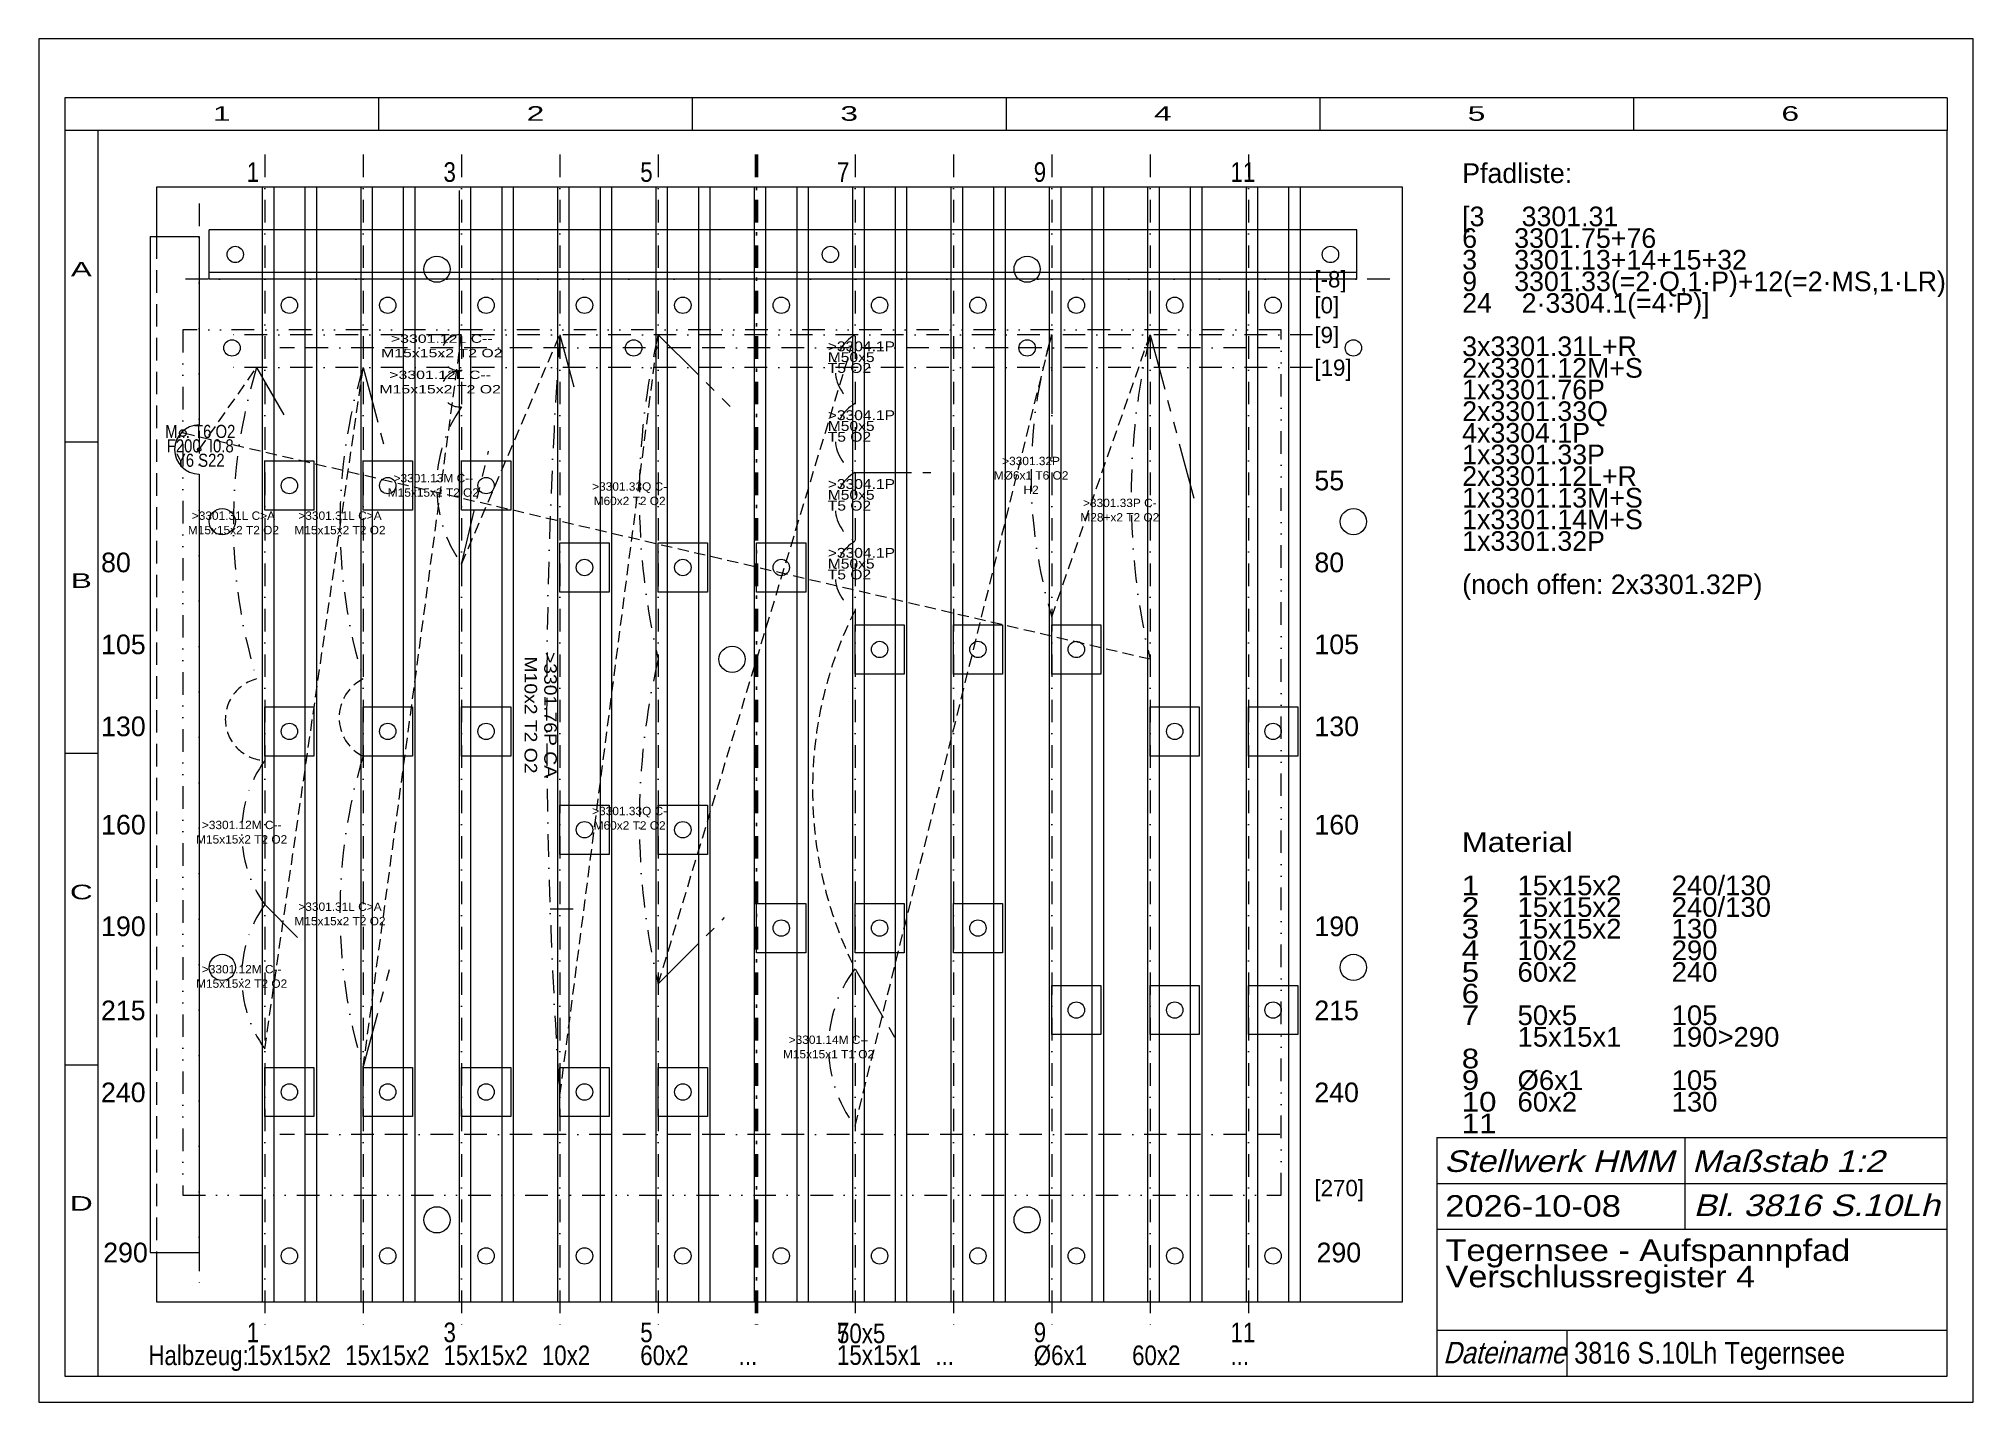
# Model space of a CAD drawing. Extents: x 2 to 592, y 2 to 418.
import ezdxf
from ezdxf.enums import TextEntityAlignment as Align

# ---------------------------------------------------------------- set-up
doc = ezdxf.new("R2010")
doc.units = 0
doc.header["$LTSCALE"] = 13.761353
for name, pattern in [('BORDER', [1.75, 0.5, -0.25, 0.5, -0.25, 0, -0.25]), ('DASHDOT', [1, 0.5, -0.25, 0, -0.25]), ('DASHED', [0.75, 0.5, -0.25]), ('DIVIDE', [1.25, 0.5, -0.25, 0, -0.25, 0, -0.25]), ('HIDDEN', [0.375, 0.25, -0.125]), ('PHANTOM', [2.5, 1.25, -0.25, 0.25, -0.25, 0.25, -0.25])]:
    doc.linetypes.add(name, pattern=pattern)
for name, color, linetype, lineweight in [('3816_10L', 30, 'CONTINUOUS', 13), ('BESCHRIFTUNG', 7, 'CONTINUOUS', 25), ('FRÄSPFADE', 30, 'CONTINUOUS', 0), ('KONSTRUKTION', 7, 'CONTINUOUS', 0), ('MITTELLINIEN', 5, 'DASHDOT', 13), ('STANDARD', 7, 'CONTINUOUS', 0)]:
    doc.layers.add(name, color=color, linetype=linetype, lineweight=lineweight)
doc.styles.add('Arial', font='arial.ttf')

msp = doc.modelspace()

# ---------------------------------------------------------------- linework, layer by layer
at = {"layer": '3816_10L', "linetype": 'HIDDEN'}
for p, q in [((100.95, 104.1), (130.95, 327.67)), ((130.95, 257.67), (160.95, 327.67)), ((160.95, 95.67), (190.95, 327.67)), ((190.95, 129.67), (250.95, 327.67)), ((250.95, 86.29), (310.95, 327.67)), ((310.95, 241.67), (340.95, 327.67)), ((50.95, 292.67), (68.45, 317.67)), ((70.95, 109.82), (100.95, 317.67)), ((340.95, 228.67), (45.95, 297.67))]:
    msp.add_line(p, q, dxfattribs=at)
at = {"layer": '3816_10L', "linetype": 'PHANTOM'}
for p, q in [((160.95, 327.67), (165.21, 311.77)), ((190.95, 327.67), (213.34, 305.27)), ((310.95, 327.67), (310.95, 289.99)), ((340.95, 327.67), (354.38, 277.54)), ((68.45, 317.67), (76.78, 303.23)), ((100.95, 317.67), (107.46, 293.35)), ((130.95, 257.67), (139.2, 292.14)), ((250.95, 285.67), (274.04, 285.67)), ((70.95, 153.82), (80.92, 143.84)), ((157.96, 152.53), (165.02, 152.53)), ((190.95, 129.67), (211.17, 149.89)), ((100.95, 104.1), (109.03, 134.28)), ((250.95, 134.29), (263.18, 113.1))]:
    msp.add_line(p, q, dxfattribs=at)
for centre, radius in [((45.95, 297.67), 1), ((50.95, 292.67), 0.5)]:
    msp.add_circle(centre, radius, dxfattribs=at)
at = {"layer": '3816_10L', "linetype": 'DASHDOT'}
for centre, radius, start, end in [((130.45, 322.17), 5.52, 84.80557, 275.19443), ((1825.52, 211.67), 1668.61, 176.01363, 183.98637), ((400.51, 278.17), 215.33, 166.70977, 193.29023), ((257.05, 317.17), 12.15, 120.17154, 239.82846), ((454.67, 284.67), 150.01, 163.34319, 196.65681), ((550.51, 278.17), 215.33, 166.70977, 193.29023), ((224.66, 270.17), 163.28, 163.08708, 196.91292), ((257.16, 270.17), 163.28, 163.08708, 196.91292), ((130.45, 311.17), 5.52, 84.80557, 275.19443), ((165.09, 281.67), 41.73, 144.89551, 215.10449), ((257.05, 296.17), 12.15, 120.17154, 239.82846), ((257.05, 275.17), 12.15, 120.17154, 239.82846), ((257.05, 254.17), 12.15, 120.17154, 239.82846), ((400.51, 179.17), 215.33, 166.70977, 193.29023), ((101.73, 175.82), 37.84, 144.44975, 215.55025), ((257.16, 151.6), 163.28, 163.08708, 196.91292), ((101.73, 131.82), 37.84, 144.44975, 215.55025), ((282.56, 110.29), 39.69, 142.79175, 217.20825)]:
    msp.add_arc(centre, radius, start, end, dxfattribs=at)
at = {"layer": '3816_10L', "linetype": 'HIDDEN'}
for centre, radius, start, end in [((359.82, 188.98), 121.83, 153.32789, 206.67211), ((71.54, 210.43), 12.62, 104.19125, 267.29899), ((106.76, 210.88), 13.14, 116.26922, 243.73078)]:
    msp.add_arc(centre, radius, start, end, dxfattribs=at)
at = {"layer": 'FRÄSPFADE', "linetype": 'DIVIDE', "lineweight": 20}
for p, q in [((380.95, 329.17), (45.95, 329.17)), ((45.95, 329.17), (45.95, 65.17)), ((380.95, 65.17), (380.95, 329.17)), ((45.95, 65.17), (380.95, 65.17))]:
    msp.add_line(p, q, dxfattribs=at)
at = {"layer": 'KONSTRUKTION', "color": 8}
for p, q in [((417.95, 372.67), (37.95, 372.67)), ((37.95, 372.67), (37.95, 357.67)), ((70.2, 372.67), (70.2, 32.67)), ((73.7, 372.67), (73.7, 32.67)), ((83.2, 372.67), (83.2, 32.67)), ((86.7, 372.67), (86.7, 32.67)), ((100.2, 372.67), (100.2, 32.67)), ((103.7, 372.67), (103.7, 32.67)), ((113.2, 372.67), (113.2, 32.67)), ((116.7, 372.67), (116.7, 32.67)), ((133.7, 372.67), (133.7, 32.67)), ((143.2, 372.67), (143.2, 32.67)), ((146.7, 372.67), (146.7, 32.67)), ((160.2, 372.67), (160.2, 32.67)), ((163.7, 372.67), (163.7, 32.67)), ((173.2, 372.67), (173.2, 32.67)), ((176.7, 372.67), (176.7, 32.67)), ((190.2, 372.67), (190.2, 32.67)), ((193.7, 372.67), (193.7, 32.67)), ((203.2, 372.67), (203.2, 32.67)), ((206.7, 372.67), (206.7, 32.67)), ((220.2, 372.67), (220.2, 32.67)), ((223.7, 372.67), (223.7, 32.67)), ((233.2, 372.67), (233.2, 32.67)), ((236.7, 372.67), (236.7, 32.67)), ((250.2, 372.67), (250.2, 32.67)), ((253.7, 372.67), (253.7, 32.67)), ((263.2, 372.67), (263.2, 32.67)), ((266.7, 372.67), (266.7, 32.67)), ((280.2, 372.67), (280.2, 32.67)), ((283.7, 372.67), (283.7, 32.67)), ((293.2, 372.67), (293.2, 32.67)), ((296.7, 372.67), (296.7, 32.67)), ((310.2, 372.67), (310.2, 32.67)), ((313.7, 372.67), (313.7, 32.67)), ((323.2, 372.67), (323.2, 32.67)), ((326.7, 372.67), (326.7, 32.67)), ((340.2, 372.67), (340.2, 32.67)), ((343.7, 372.67), (343.7, 32.67)), ((353.2, 372.67), (353.2, 32.67)), ((356.7, 372.67), (356.7, 32.67)), ((370.2, 372.67), (370.2, 32.67)), ((373.7, 372.67), (373.7, 32.67)), ((383.2, 372.67), (383.2, 32.67)), ((386.7, 372.67), (386.7, 32.67)), ((417.95, 32.67), (417.95, 372.67)), ((130.2, 371.67), (130.2, 32.67)), ((35.95, 357.67), (35.95, 47.67)), ((35.95, 357.67), (50.95, 357.67)), ((50.95, 357.67), (50.95, 300.17)), ((403.95, 359.67), (53.95, 359.67)), ((53.95, 344.67), (53.95, 359.67)), ((403.95, 344.67), (403.95, 359.67)), ((403.95, 346.67), (53.95, 346.67)), ((403.95, 344.67), (53.95, 344.67)), ((50.95, 285.17), (50.95, 47.67)), ((35.95, 47.67), (50.95, 47.67)), ((37.95, 47.67), (37.95, 32.67)), ((37.95, 32.67), (417.95, 32.67))]:
    msp.add_line(p, q, dxfattribs=at)
at = {"layer": 'KONSTRUKTION', "color": 8, "linetype": 'DASHED'}
msp.add_line((37.95, 357.67), (37.95, 47.67), dxfattribs=at)
at = {"layer": 'KONSTRUKTION', "color": 8, "linetype": 'BORDER'}
for p, q in [((380.5, 323.67), (75.5, 323.67)), ((380.5, 83.67), (75.5, 83.67))]:
    msp.add_line(p, q, dxfattribs=at)
at = {"layer": 'KONSTRUKTION', "color": 252}
for p, q in [((70.95, 289.17), (85.95, 289.17)), ((70.95, 274.17), (70.95, 289.17)), ((85.95, 289.17), (85.95, 274.17)), ((100.95, 274.17), (100.95, 289.17)), ((100.95, 289.17), (115.95, 289.17)), ((115.95, 289.17), (115.95, 274.17)), ((130.95, 274.17), (130.95, 289.17)), ((130.95, 289.17), (145.95, 289.17)), ((145.95, 289.17), (145.95, 274.17)), ((85.95, 274.17), (70.95, 274.17)), ((115.95, 274.17), (100.95, 274.17)), ((145.95, 274.17), (130.95, 274.17)), ((160.95, 249.17), (160.95, 264.17)), ((160.95, 264.17), (175.95, 264.17)), ((175.95, 264.17), (175.95, 249.17)), ((190.95, 249.17), (190.95, 264.17)), ((190.95, 264.17), (205.95, 264.17)), ((205.95, 264.17), (205.95, 249.17)), ((220.95, 264.17), (235.95, 264.17)), ((220.95, 249.17), (220.95, 264.17)), ((235.95, 264.17), (235.95, 249.17)), ((175.95, 249.17), (160.95, 249.17)), ((205.95, 249.17), (190.95, 249.17)), ((235.95, 249.17), (220.95, 249.17)), ((250.95, 224.17), (250.95, 239.17)), ((250.95, 239.17), (265.95, 239.17)), ((265.95, 239.17), (265.95, 224.17)), ((280.95, 224.17), (280.95, 239.17)), ((280.95, 239.17), (295.95, 239.17)), ((295.95, 239.17), (295.95, 224.17)), ((310.95, 239.17), (325.95, 239.17)), ((310.95, 224.17), (310.95, 239.17)), ((325.95, 239.17), (325.95, 224.17)), ((265.95, 224.17), (250.95, 224.17)), ((295.95, 224.17), (280.95, 224.17)), ((325.95, 224.17), (310.95, 224.17)), ((70.95, 199.17), (70.95, 214.17)), ((70.95, 214.17), (85.95, 214.17)), ((85.95, 214.17), (85.95, 199.17)), ((100.95, 199.17), (100.95, 214.17)), ((100.95, 214.17), (115.95, 214.17)), ((115.95, 214.17), (115.95, 199.17)), ((130.95, 214.17), (145.95, 214.17)), ((130.95, 199.17), (130.95, 214.17)), ((145.95, 214.17), (145.95, 199.17)), ((340.95, 199.17), (340.95, 214.17)), ((340.95, 214.17), (355.95, 214.17)), ((355.95, 214.17), (355.95, 199.17)), ((370.95, 199.17), (370.95, 214.17)), ((370.95, 214.17), (385.95, 214.17)), ((385.95, 214.17), (385.95, 199.17)), ((85.95, 199.17), (70.95, 199.17)), ((115.95, 199.17), (100.95, 199.17)), ((145.95, 199.17), (130.95, 199.17)), ((355.95, 199.17), (340.95, 199.17)), ((385.95, 199.17), (370.95, 199.17)), ((160.95, 169.17), (160.95, 184.17)), ((160.95, 184.17), (175.95, 184.17)), ((175.95, 184.17), (175.95, 169.17)), ((190.95, 169.17), (190.95, 184.17)), ((190.95, 184.17), (205.95, 184.17)), ((205.95, 184.17), (205.95, 169.17)), ((175.95, 169.17), (160.95, 169.17)), ((205.95, 169.17), (190.95, 169.17)), ((220.95, 139.17), (220.95, 154.17)), ((220.95, 154.17), (235.95, 154.17)), ((235.95, 154.17), (235.95, 139.17)), ((250.95, 139.17), (250.95, 154.17)), ((250.95, 154.17), (265.95, 154.17)), ((265.95, 154.17), (265.95, 139.17)), ((280.95, 154.17), (295.95, 154.17)), ((280.95, 139.17), (280.95, 154.17)), ((295.95, 154.17), (295.95, 139.17)), ((235.95, 139.17), (220.95, 139.17)), ((265.95, 139.17), (250.95, 139.17)), ((295.95, 139.17), (280.95, 139.17)), ((310.95, 114.17), (310.95, 129.17)), ((310.95, 129.17), (325.95, 129.17)), ((325.95, 129.17), (325.95, 114.17)), ((340.95, 114.17), (340.95, 129.17)), ((340.95, 129.17), (355.95, 129.17)), ((355.95, 129.17), (355.95, 114.17)), ((370.95, 129.17), (385.95, 129.17)), ((370.95, 114.17), (370.95, 129.17)), ((385.95, 129.17), (385.95, 114.17)), ((325.95, 114.17), (310.95, 114.17)), ((355.95, 114.17), (340.95, 114.17)), ((385.95, 114.17), (370.95, 114.17)), ((70.95, 89.17), (70.95, 104.17)), ((70.95, 104.17), (85.95, 104.17)), ((85.95, 104.17), (85.95, 89.17)), ((100.95, 89.17), (100.95, 104.17)), ((100.95, 104.17), (115.95, 104.17)), ((115.95, 104.17), (115.95, 89.17)), ((130.95, 104.17), (145.95, 104.17)), ((130.95, 89.17), (130.95, 104.17)), ((145.95, 104.17), (145.95, 89.17)), ((160.95, 89.17), (160.95, 104.17)), ((160.95, 104.17), (175.95, 104.17)), ((175.95, 104.17), (175.95, 89.17)), ((190.95, 89.17), (190.95, 104.17)), ((190.95, 104.17), (205.95, 104.17)), ((205.95, 104.17), (205.95, 89.17)), ((85.95, 89.17), (70.95, 89.17)), ((115.95, 89.17), (100.95, 89.17)), ((145.95, 89.17), (130.95, 89.17)), ((175.95, 89.17), (160.95, 89.17)), ((205.95, 89.17), (190.95, 89.17))]:
    msp.add_line(p, q, dxfattribs=at)
at = {"layer": 'KONSTRUKTION', "color": 8}
for centre, radius in [((61.95, 352.17), 2.5), ((243.45, 352.17), 2.5), ((395.95, 352.17), 2.5), ((123.45, 347.67), 4), ((303.45, 347.67), 4), ((78.45, 336.67), 2.5), ((78.45, 336.67), 2.5), ((108.45, 336.67), 2.5), ((108.45, 336.67), 2.5), ((138.45, 336.67), 2.5), ((138.45, 336.67), 2.5), ((168.45, 336.67), 2.5), ((168.45, 336.67), 2.5), ((198.45, 336.67), 2.5), ((198.45, 336.67), 2.5), ((228.45, 336.67), 2.5), ((228.45, 336.67), 2.5), ((258.45, 336.67), 2.5), ((258.45, 336.67), 2.5), ((288.45, 336.67), 2.5), ((288.45, 336.67), 2.5), ((318.45, 336.67), 2.5), ((318.45, 336.67), 2.5), ((348.45, 336.67), 2.5), ((348.45, 336.67), 2.5), ((378.45, 336.67), 2.5), ((378.45, 336.67), 2.5), ((60.95, 323.67), 2.5), ((183.45, 323.67), 2.5), ((303.45, 323.67), 2.5), ((402.95, 323.67), 2.5), ((78.45, 281.67), 2.5), ((78.45, 281.67), 2.5), ((108.45, 281.67), 2.5), ((108.45, 281.67), 2.5), ((138.45, 281.67), 2.5), ((138.45, 281.67), 2.5), ((57.97, 270.67), 4), ((402.95, 270.67), 4), ((168.45, 256.67), 2.5), ((168.45, 256.67), 2.5), ((198.45, 256.67), 2.5), ((198.45, 256.67), 2.5), ((228.45, 256.67), 2.5), ((228.45, 256.67), 2.5), ((213.45, 228.67), 4), ((258.45, 231.67), 2.5), ((258.45, 231.67), 2.5), ((288.45, 231.67), 2.5), ((288.45, 231.67), 2.5), ((318.45, 231.67), 2.5), ((318.45, 231.67), 2.5), ((78.45, 206.67), 2.5), ((78.45, 206.67), 2.5), ((108.45, 206.67), 2.5), ((108.45, 206.67), 2.5), ((138.45, 206.67), 2.5), ((138.45, 206.67), 2.5), ((348.45, 206.67), 2.5), ((348.45, 206.67), 2.5), ((378.45, 206.67), 2.5), ((378.45, 206.67), 2.5), ((168.45, 176.67), 2.5), ((168.45, 176.67), 2.5), ((198.45, 176.67), 2.5), ((198.45, 176.67), 2.5), ((228.45, 146.67), 2.5), ((228.45, 146.67), 2.5), ((258.45, 146.67), 2.5), ((258.45, 146.67), 2.5), ((288.45, 146.67), 2.5), ((288.45, 146.67), 2.5), ((57.97, 134.67), 4), ((402.95, 134.67), 4), ((318.45, 121.67), 2.5), ((318.45, 121.67), 2.5), ((348.45, 121.67), 2.5), ((348.45, 121.67), 2.5), ((378.45, 121.67), 2.5), ((378.45, 121.67), 2.5), ((78.45, 96.67), 2.5), ((78.45, 96.67), 2.5), ((108.45, 96.67), 2.5), ((108.45, 96.67), 2.5), ((138.45, 96.67), 2.5), ((138.45, 96.67), 2.5), ((168.45, 96.67), 2.5), ((168.45, 96.67), 2.5), ((198.45, 96.67), 2.5), ((198.45, 96.67), 2.5), ((123.45, 57.67), 4), ((303.45, 57.67), 4), ((78.45, 46.67), 2.5), ((78.45, 46.67), 2.5), ((108.45, 46.67), 2.5), ((108.45, 46.67), 2.5), ((138.45, 46.67), 2.5), ((138.45, 46.67), 2.5), ((168.45, 46.67), 2.5), ((168.45, 46.67), 2.5), ((198.45, 46.67), 2.5), ((198.45, 46.67), 2.5), ((228.45, 46.67), 2.5), ((228.45, 46.67), 2.5), ((258.45, 46.67), 2.5), ((258.45, 46.67), 2.5), ((288.45, 46.67), 2.5), ((288.45, 46.67), 2.5), ((318.45, 46.67), 2.5), ((318.45, 46.67), 2.5), ((348.45, 46.67), 2.5), ((348.45, 46.67), 2.5), ((378.45, 46.67), 2.5), ((378.45, 46.67), 2.5)]:
    msp.add_circle(centre, radius, dxfattribs=at)
msp.add_arc((50.95, 292.67), 7.5, 90, 270, dxfattribs=at)
at = {"layer": 'MITTELLINIEN'}
for p, q in [((70.95, 382.66), (70.95, 22.66)), ((100.95, 382.66), (100.95, 22.66)), ((130.95, 382.66), (130.95, 22.66)), ((160.95, 382.66), (160.95, 22.66)), ((190.95, 382.66), (190.95, 22.66)), ((250.95, 382.66), (250.95, 22.66)), ((280.95, 382.66), (280.95, 22.66)), ((310.95, 382.66), (310.95, 22.66)), ((340.95, 382.66), (340.95, 22.66)), ((370.95, 382.66), (370.95, 22.66)), ((50.95, 367.67), (50.95, 37.67)), ((414.04, 344.67), (43.89, 344.67)), ((390.5, 327.67), (60.95, 327.67)), ((390.5, 327.67), (65.5, 327.67)), ((390.5, 317.67), (60.95, 317.67)), ((390.5, 317.67), (65.5, 317.67))]:
    msp.add_line(p, q, dxfattribs=at)
at = {"layer": 'MITTELLINIEN', "color": 154, "lineweight": 50}
msp.add_line((220.95, 382.66), (220.95, 22.66), dxfattribs=at)
at = {"layer": 'STANDARD'}
for p, q in [((592, 418), (2, 418)), ((2, 418), (2, 2)), ((592, 2), (592, 418)), ((584, 400), (10, 400)), ((10, 400), (10, 390)), ((105.67, 400), (105.67, 390)), ((201.33, 400), (201.33, 390)), ((297, 400), (297, 390)), ((392.67, 400), (392.67, 390)), ((488.33, 400), (488.33, 390)), ((584, 400), (584, 390)), ((10, 390), (10, 10)), ((20, 390), (10, 390)), ((20, 390), (20, 10)), ((584, 390), (20, 390)), ((584, 10), (584, 390)), ((10, 295), (20, 295)), ((10, 200), (20, 200)), ((10, 105), (20, 105)), ((10, 10), (20, 10)), ((20, 10), (584, 10)), ((2, 2), (592, 2))]:
    msp.add_line(p, q, dxfattribs=at)
at = {"layer": 'STANDARD', "lineweight": 0}
for p, q in [((428.44, 82.8), (583.83, 82.8)), ((428.44, 82.8), (428.44, 10)), ((504.04, 82.8), (504.04, 54.8)), ((428.44, 68.8), (583.83, 68.8)), ((428.44, 54.8), (583.83, 54.8)), ((428.44, 24), (583.83, 24)), ((468.04, 24), (468.04, 10))]:
    msp.add_line(p, q, dxfattribs=at)

# ---------------------------------------------------------------- texts
at = {"layer": '3816_10L', "linetype": 'DASHDOT', "char_height": 2.55, "attachment_point": 5, "line_spacing_factor": 1.035294, "style": 'Arial'}
for s, insert in [('\\W1.356545;>3301.12L C--\\PM15x15x2 T2 O2', (124.93, 324.27)), ('\\W1.356545;>3301.12L C--\\PM15x15x2 T2 O2', (124.43, 313.24)), ('\\W1.017368;>3301.32P\\PMØ6x1 T6 O2\\PH2', (304.65, 284.77)), ('\\W1.017335;>3301.13M C--\\PM15x15x2 T2 O2', (122.36, 281.72)), ('\\W1.017342;>3301.33Q C-\\PM60x2 T2 O2', (182.22, 279.17)), ('\\W1.017368;>3301.33P C-\\PM28+x2 T2 O2', (331.72, 274.17)), ('\\W1.017382;>3301.31L C>A\\PM15x15x2 T2 O2', (61.39, 270.27)), ('\\W1.017382;>3301.31L C>A\\PM15x15x2 T2 O2', (93.89, 270.27)), ('\\W1.017342;>3301.33Q C-\\PM60x2 T2 O2', (182.22, 180.17)), ('\\W1.017436;>3301.12M C--\\PM15x15x2 T2 O2', (63.9, 175.92)), ('\\W1.017382;>3301.31L C>A\\PM15x15x2 T2 O2', (93.89, 150.98)), ('\\W1.017436;>3301.12M C--\\PM15x15x2 T2 O2', (63.9, 131.92)), ('\\W1.017335;>3301.14M C--\\PM15x15x1 T1 O2', (242.87, 110.39))]:
    msp.add_mtext(s, dxfattribs=dict(at, insert=insert))
at = {"layer": '3816_10L', "char_height": 3, "attachment_point": 7, "line_spacing_factor": 0.66, "style": 'Arial'}
for insert in [(242.65, 316), (242.65, 295), (242.65, 274), (242.65, 253)]:
    msp.add_mtext('\\W1.135110;>3304.1P\\PM50x5\\PT5 O2', dxfattribs=dict(at, insert=insert))
at = {"layer": '3816_10L', "linetype": 'PHANTOM', "insert": (51.27, 293.76), "char_height": 4, "attachment_point": 5, "line_spacing_factor": 0.66, "style": 'Arial'}
msp.add_mtext('\\W0.810866;M... T6 O2\\PF200  I0.8\\PY6 S22\\P', dxfattribs=at)
at = {"layer": '3816_10L', "linetype": 'DASHDOT', "insert": (155.06, 211.67), "char_height": 3.825, "attachment_point": 5, "rotation": 270, "line_spacing_factor": 0.941176, "style": 'Arial'}
msp.add_mtext('\\W1.102145;>3301.76P CA\\PM10x2 T2 O2\\P', dxfattribs=at)
at = {"layer": 'BESCHRIFTUNG', "style": 'Arial'}
for s, height, width, p in [('1', 6, 0.810869, (65.46, 374.32)), ('3', 6, 0.810869, (125.46, 374.32)), ('5', 6, 0.810869, (185.46, 374.32)), ('7', 6, 0.810869, (245.46, 374.32)), ('9', 6, 0.810869, (305.46, 374.32)), ('11', 6, 0.810869, (365.46, 374.32)), ('[-8]', 5, 0.972709, (391.06, 342.12)), ('[0]', 5, 0.972719, (391.06, 334.2)), ('[9]', 5, 0.972719, (391.06, 325.12)), ('[19]', 5, 0.972755, (391.06, 315.12)), ('55', 6, 0.972828, (391.06, 280.22)), ('80', 6, 0.972828, (21.03, 255.22)), ('80', 6, 0.972828, (391.06, 255.22)), ('105', 6, 0.972828, (21.03, 230.22)), ('105', 6, 0.972828, (391.06, 230.22)), ('130', 6, 0.972828, (21.03, 205.22)), ('130', 6, 0.972828, (391.06, 205.22)), ('160', 6, 0.972828, (21.03, 175.22)), ('160', 6, 0.972828, (391.06, 175.22)), ('190', 6, 0.972828, (21.03, 144.23)), ('190', 6, 0.972828, (391.06, 144.23)), ('215', 6, 0.972828, (21, 118.56)), ('215', 6, 0.972828, (391.03, 118.56)), ('240', 6, 0.972828, (21, 93.55)), ('240', 6, 0.972828, (391.03, 93.55)), ('[270]', 5, 0.972773, (391.06, 64.86)), ('290', 6, 0.972828, (21.68, 44.71)), ('290', 6, 0.972828, (391.71, 44.71)), ('1', 6, 0.810869, (65.46, 20.34)), ('3', 6, 0.810869, (125.46, 20.34)), ('5', 6, 0.810869, (185.46, 20.34)), ('7', 6, 0.810869, (245.46, 20.34)), ('9', 6, 0.810869, (305.46, 20.34)), ('11', 6, 0.810869, (365.46, 20.34)), ('Halbzeug:', 6, 0.810868, (35.46, 13.34)), ('15x15x2', 6, 0.810868, (65.46, 13.34)), ('15x15x2', 6, 0.810868, (95.46, 13.34)), ('15x15x2', 6, 0.810868, (125.46, 13.34)), ('10x2', 6, 0.810868, (155.46, 13.34)), ('60x2', 6, 0.810868, (185.46, 13.34)), ('Ø6x1', 6, 0.810867, (305.46, 13.34)), ('60x2', 6, 0.810868, (335.46, 13.34)), ('...', 6, 0.810866, (215.46, 13.34)), ('...', 6, 0.810866, (275.46, 13.34)), ('...', 6, 0.810866, (365.46, 13.34))]:
    msp.add_text(s, height=height, dxfattribs=dict(at, width=width)).set_placement(p)
at = {"layer": 'BESCHRIFTUNG', "style": 'Arial', "oblique": 15}
for s, width, p in [('Stellwerk HMM', 1.130136, (430.63, 78.88)), ('Maßstab 1:2', 1.143719, (506.23, 78.88)), ('Bl. 3816 S.10Lh', 1.143728, (506.67, 65.4)), ('Dateiname', 0.835372, (430.3, 20.45))]:
    msp.add_text(s, height=6.6, dxfattribs=dict(at, width=width)).set_placement(p, align=Align.TOP_LEFT)
at = {"layer": 'BESCHRIFTUNG', "style": 'Arial'}
for s, width, p in [('2026-10-08', 1.135137, (431, 65.2)), ('3816 S.10Lh Tegernsee', 0.835407, (470.27, 20.4))]:
    msp.add_text(s, height=6.6, dxfattribs=dict(at, width=width)).set_placement(p, align=Align.TOP_LEFT)
for s, insert, char_height, attachment_point, line_spacing_factor in [('\\W0.972809;Pfadliste:\\P\\P[3     3301.31\\P6     3301.75+76\\P3     3301.13+14+15+32 \\P9     3301.33(=2·Q,1·P)+12(=2·MS,1·LR) \\P24    2·3304.1(=4·P)]\\P\\P3x3301.31L+R\\P2x3301.12M+S\\P1x3301.76P\\P2x3301.33Q\\P4x3304.1P\\P1x3301.33P\\P2x3301.12L+R\\P1x3301.13M+S\\P1x3301.14M+S\\P1x3301.32P\\P\\P(noch offen: 2x3301.32P)', (436.13, 379.98), 6, 1, 0.66), ('\\W1.130191;Tegernsee - Aufspannpfad\\PVerschlussregister 4', (431.07, 51.7), 6.6, 1, 0.727273), ('\\W0.810868;50x5\\P15x15x1', (245.46, 13.34), 6, 7, 0.66)]:
    msp.add_mtext(s, dxfattribs=dict(at, insert=insert, char_height=char_height, attachment_point=attachment_point, line_spacing_factor=line_spacing_factor))
at = {"layer": 'BESCHRIFTUNG', "linetype": 'HIDDEN', "char_height": 6, "attachment_point": 1, "line_spacing_factor": 0.66, "style": 'Arial'}
for s, insert in [('\\W1.134959;Material\\P\\P1\\P2\\P3\\P4\\P5\\P6\\P7\\P\\P8\\P9\\P10\\P11', (436, 175.9)), ('\\W1.000000;\\P\\P15x15x2\\P15x15x2\\P15x15x2\\P10x2\\P60x2\\P\\P50x5\\P15x15x1\\P\\PØ6x1\\P60x2', (453, 175.9)), ('\\W1.000000;\\P\\P240/130\\P240/130\\P130\\P290\\P240\\P\\P105\\P190>290\\P\\P105\\P130\\P', (500, 175.9))]:
    msp.add_mtext(s, dxfattribs=dict(at, insert=insert))
at = {"layer": 'STANDARD', "style": 'Arial'}
for s, width, p in [('1', 1.547923, (57.83, 392.95)), ('2', 1.547922, (153.5, 392.95)), ('3', 1.547923, (249.17, 392.95)), ('4', 1.547923, (344.83, 392.95)), ('5', 1.547922, (440.5, 392.95)), ('6', 1.547923, (536.17, 392.95)), ('A', 1.547987, (15, 345.45)), ('B', 1.547987, (15, 250.45)), ('C', 1.548103, (15, 155.45)), ('D', 1.548104, (15, 60.45))]:
    msp.add_text(s, height=4.46, dxfattribs=dict(at, width=width)).set_placement(p, align=Align.CENTER)

doc.saveas('drawing.dxf')
